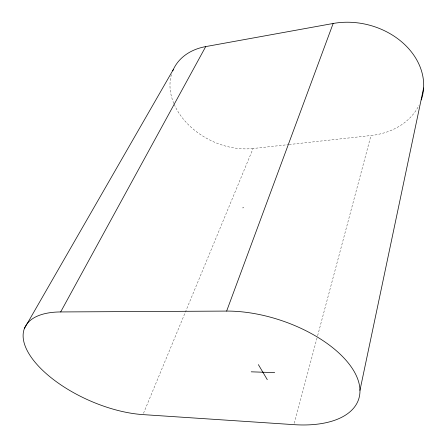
<?xml version="1.0" encoding="UTF-8"?>
<svg xmlns="http://www.w3.org/2000/svg" width="447" height="447" viewBox="0 0 447 447"><rect width="100%" height="100%" fill="white"/><g stroke="black" fill="none" stroke-linecap="round" stroke-linejoin="round"><path stroke-width="0.34" stroke-dasharray="2.23 1.68" d="M294.299 423.303L317.459 336.362M317.638 335.691L370.96 135.53A69.76 55.931 14.5 0 0 418.928 105.458M242.939 208.09L243.224 207.363M143.493 413.324L253.08 148.505L288.444 144.616M289.136 144.537L370.96 135.53M242.62 207.76L243.542 207.693M253.08 148.505A64.469 47.958 26.4 0 1 174.095 104.117M173.822 103.469A64.469 47.958 26.4 0 1 171.43 74.627"/><path stroke-width="0.67" d="M359.952 390.365L423.611 87.981M226.64 311.084A98.413 50.165 18.6 0 1 353.75 370.803A98.413 50.165 18.6 0 1 293.942 424.65L142.962 414.609A88.255 40.465 23.9 0 1 34.156 361.131A88.255 40.465 23.9 0 1 60.669 311.945L226.64 311.084L333.149 23.479A69.76 55.931 14.5 0 1 402.216 42.314A69.76 55.931 14.5 0 1 421.253 99.921M60.669 311.945L205.721 46.594L333.149 23.479M24.406 328.478L173.263 69.643M251.22 371.82L274.698 372.625M258.366 364.612L267.284 379.671M172.738 70.855A64.469 47.958 26.4 0 1 205.721 46.594"/></g></svg>
